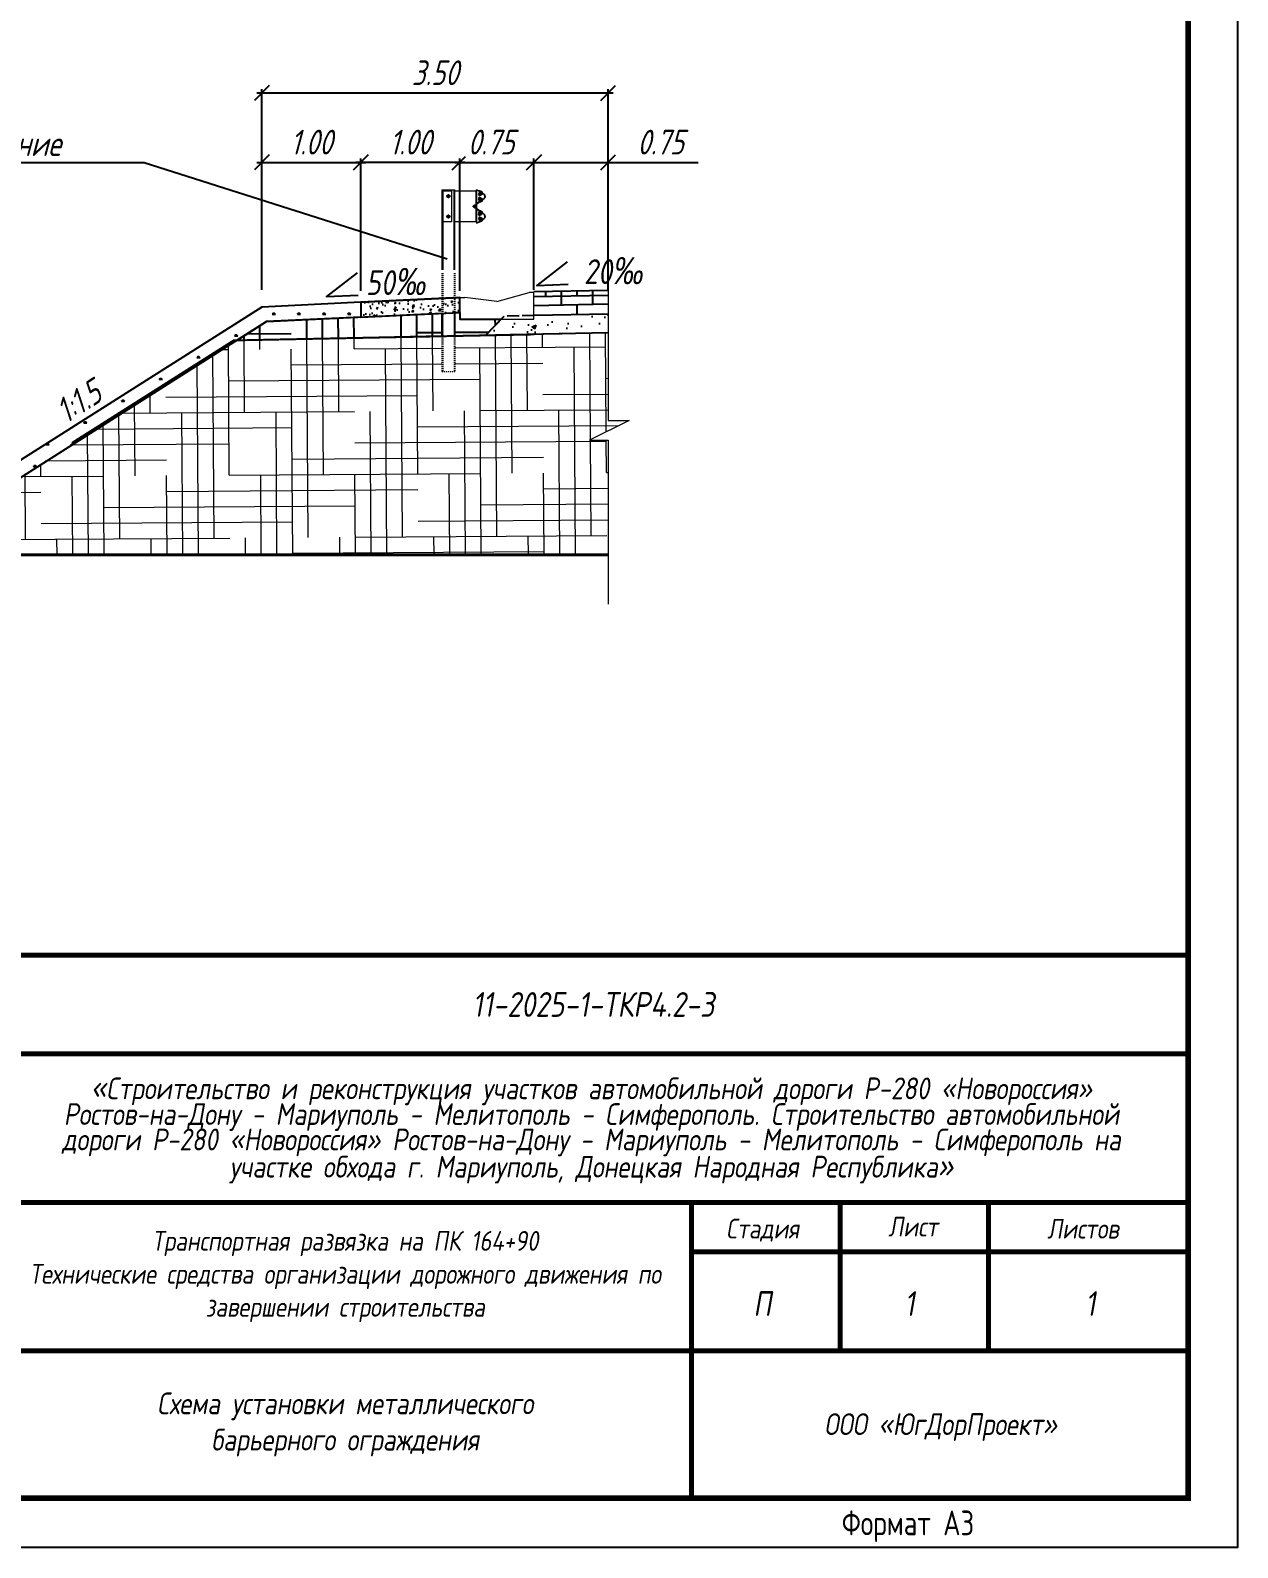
# Model space of a CAD drawing. Header units: millimetres. Extents: x 4241 to 6572, y 870 to 1291.
# Drawn here: x 6450.3 to 6572.3, y 869.8 to 1023.2 of the extents above; entities that cross this region are included whole.
import ezdxf
from ezdxf.enums import TextEntityAlignment as Align

# ---------------------------------------------------------------- set-up
doc = ezdxf.new("R2010")
doc.units = ezdxf.units.MM
doc.linetypes.add('ACAD_ISO02W100', pattern=[15, 12, -3])
doc.linetypes.add('DASHEDX2', pattern=[38.1, 25.4, -12.7])
doc.layers.get('DEFPOINTS').update_dxf_attribs({"color": 2})
for name, color, linetype, lineweight in [('1-БО', 5, 'Continuous', 18), ('Блоки', 150, 'Continuous', 30), ('ДО_проект', 7, 'Continuous', 13)]:
    doc.layers.add(name, color=color, linetype=linetype, lineweight=lineweight)
for name, color, linetype in [('_Штамп_рамка', 7, 'Continuous'), ('все', 7, 'Continuous'), ('ПРОЕКТ', 7, 'Continuous')]:
    doc.layers.add(name, color=color, linetype=linetype)
doc.styles.add('M', font='romand.shx', dxfattribs={"width": 0.8, "oblique": 10})
doc.styles.add('ROMANS', font='romans.shx', dxfattribs={"width": 0.75, "oblique": 15})
doc.styles.add('Romans_2.5', font='romans.shx', dxfattribs={"width": 0.75, "height": 2.5})
doc.styles.add('М', font='romand.shx', dxfattribs={"width": 0.8, "oblique": 10, "height": 2})
doc.linetypes.add('zem', pattern='A,1.9,[130,ltypeshp.shx,S=2.4,R=135,X=0.5,Y=-1.8],2,[130,ltypeshp.shx,S=2.4,R=135,X=0.5,Y=-1.8],2,[130,ltypeshp.shx,S=2.4,R=135,X=0.5,Y=-1.8],3.8', length=9.7)
doc.dimstyles.new('Размер1-200', dxfattribs={"dimtxt": 2.5, "dimasz": 1.5, "dimexe": 0.4, "dimexo": 0.0625, "dimgap": 0.5, "dimtad": 1, "dimlfac": 0.2, "dimzin": 0, "dimdsep": 46, "dimtxsty": 'ROMANS', "dimblk": 'OBLIQUE', "dimcen": 0, "dimdle": 0.5, "dimadec": 0, "dimazin": 0, "dimtfac": 1, "dimtmove": 0, "dimatfit": 3, "dimfxl": 1, "dimtolj": 1, "dimtzin": 0, "dimarcsym": 0})
pattern_1 = [(0.4, (4105.7569, -498.8574), (6.3387625, 1.6317923), [25.4, -12.7]), (90.4, (4105.7569, -498.8574), (-1.5431303, -6.360928), [25.4, -12.7])]

# ---------------------------------------------------------------- blocks, each defined once
blk = doc.blocks.new('*U758')
blk.add_lwpolyline([(0, 0), (0, 297), (420, 297), (420, 0), (0, 0)])
at = {"const_width": 0.6}
blk.add_lwpolyline([(20, 5), (20, 292), (415, 292), (415, 5), (20, 5)], dxfattribs=at)
at = {"style": 'Romans_2.5', "width": 0.75}
blk.add_attdef('ФОРМАТ', text='', height=2.5, dxfattribs=at).set_placement((380, 2.5), align=Align.MIDDLE_LEFT)
blk = doc.blocks.new('_OBLIQUE')
at = {"color": 0, "linetype": 'ByBlock'}
blk.add_line((-0.5, -0.5), (0.5, 0.5), dxfattribs=at)
blk = doc.blocks.new('*D819')
at = {"color": 0, "lineweight": -2, "transparency": 16777216}
for p, q in [((6501.19, 996.93), (6501.19, 1010.21)), ((6501.19, 1009.81), (6509.19, 1009.81)), ((6508.69, 996.93), (6508.69, 1010.21)), ((6508.69, 1009.81), (6517.78, 1009.81))]:
    blk.add_line(p, q, dxfattribs=at)
at = {"layer": 'DEFPOINTS', "color": 0, "linetype": 'Continuous', "transparency": 16777216}
for p in [(6501.19, 1009.81), (6501.19, 996.87), (6508.69, 996.87)]:
    blk.add_point(p, dxfattribs=at)
at = {"color": 0, "linetype": 'Continuous', "lineweight": -2, "transparency": 16777216, "xscale": 1.5, "yscale": 1.5, "zscale": 1.5, "rotation": 180}
blk.add_blockref('_OBLIQUE', (6501.19, 1009.81), dxfattribs=at)
at = {"color": 0, "linetype": 'Continuous', "lineweight": -2, "transparency": 16777216, "xscale": 1.5, "yscale": 1.5, "zscale": 1.5}
blk.add_blockref('_OBLIQUE', (6508.69, 1009.81), dxfattribs=at)
at = {"color": 0, "linetype": 'Continuous', "transparency": 16777216, "insert": (6513.98, 1011.86), "char_height": 2.5, "attachment_point": 5, "style": 'ROMANS', "bg_fill": 3, "box_fill_scale": 1.1, "bg_fill_color": 256, "bg_fill_true_color": 13158600, "bg_fill_transparency": 0}
blk.add_mtext('\\A1;0.75', dxfattribs=at)
blk = doc.blocks.new('*D822')
at = {"color": 0, "lineweight": -2, "transparency": 16777216}
for p, q in [((6494.19, 1009.81), (6483.19, 1009.81)), ((6483.69, 996.83), (6483.69, 1010.21)), ((6493.69, 996.83), (6493.69, 1010.21))]:
    blk.add_line(p, q, dxfattribs=at)
at = {"layer": 'DEFPOINTS', "color": 0, "linetype": 'Continuous', "transparency": 16777216}
for p in [(6483.69, 1009.81), (6483.69, 996.77), (6493.69, 996.77)]:
    blk.add_point(p, dxfattribs=at)
at = {"color": 0, "linetype": 'Continuous', "lineweight": -2, "transparency": 16777216, "xscale": 1.5, "yscale": 1.5, "zscale": 1.5, "rotation": 180}
blk.add_blockref('_OBLIQUE', (6483.69, 1009.81), dxfattribs=at)
at = {"color": 0, "linetype": 'Continuous', "lineweight": -2, "transparency": 16777216, "xscale": 1.5, "yscale": 1.5, "zscale": 1.5}
blk.add_blockref('_OBLIQUE', (6493.69, 1009.81), dxfattribs=at)
at = {"color": 0, "linetype": 'Continuous', "transparency": 16777216, "insert": (6488.69, 1011.86), "char_height": 2.5, "attachment_point": 5, "style": 'ROMANS', "bg_fill": 3, "box_fill_scale": 1.1, "bg_fill_color": 256, "bg_fill_true_color": 13158600, "bg_fill_transparency": 0}
blk.add_mtext('\\A1;1.00', dxfattribs=at)
blk = doc.blocks.new('Б-1-22-75-2')
at = {"layer": 'Блоки', "color": 0, "lineweight": 20}
for p, q in [((0, 0), (1, 0)), ((0, -4.4), (0, 0)), ((7.5, -0.8), (1, 0)), ((7.5, -0.8), (14, 1)), ((15, 1), (14, 1)), ((15, -4.4), (15, 1)), ((0, -4.4), (15, -4.4))]:
    blk.add_line(p, q, dxfattribs=at)
blk = doc.blocks.new('*D823')
at = {"color": 0, "lineweight": -2, "transparency": 16777216}
for p, q in [((6493.19, 1009.81), (6501.69, 1009.81)), ((6493.69, 996.93), (6493.69, 1010.21)), ((6501.19, 996.93), (6501.19, 1010.21))]:
    blk.add_line(p, q, dxfattribs=at)
at = {"layer": 'DEFPOINTS', "color": 0, "linetype": 'Continuous', "transparency": 16777216}
for p in [(6501.19, 1009.81), (6493.69, 996.87), (6501.19, 996.87)]:
    blk.add_point(p, dxfattribs=at)
at = {"color": 0, "linetype": 'Continuous', "lineweight": -2, "transparency": 16777216, "xscale": 1.5, "yscale": 1.5, "zscale": 1.5, "rotation": 180}
blk.add_blockref('_OBLIQUE', (6493.69, 1009.81), dxfattribs=at)
at = {"color": 0, "linetype": 'Continuous', "lineweight": -2, "transparency": 16777216, "xscale": 1.5, "yscale": 1.5, "zscale": 1.5}
blk.add_blockref('_OBLIQUE', (6501.19, 1009.81), dxfattribs=at)
at = {"color": 0, "linetype": 'Continuous', "transparency": 16777216, "insert": (6496.85, 1011.86), "char_height": 2.5, "attachment_point": 5, "style": 'ROMANS', "bg_fill": 3, "box_fill_scale": 1.1, "bg_fill_color": 256, "bg_fill_true_color": 13158600, "bg_fill_transparency": 0}
blk.add_mtext('\\A1;0.75', dxfattribs=at)
blk = doc.blocks.new('A$C65BF034A')
at = {"layer": '1-БО', "color": 7}
for p, q in [((0, 1700), (0, 950)), ((7, 1700), (7, 950)), ((48, 1634), (48, 1646)), ((72, 1646), (72, 1634)), ((113, 950), (113, 1700)), ((120, 950), (120, 1700)), ((323, 1696), (324, 1700)), ((346, 1687), (323, 1696)), ((333, 1577), (394, 1621)), ((342, 1623), (342, 1620)), ((342, 1620), (346, 1614)), ((343, 1612), (342, 1611)), ((342, 1611), (348, 1602)), ((348, 1602), (342, 1611)), ((350, 1672), (343, 1663)), ((343, 1663), (350, 1672)), ((343, 1663), (344, 1661)), ((347, 1659), (343, 1654)), ((343, 1654), (344, 1651)), ((345, 1595), (347, 1593)), ((348, 1681), (347, 1678)), ((347, 1614), (353, 1605)), ((394, 1654), (348, 1686)), ((354, 1669), (348, 1660)), ((355, 1606), (348, 1615)), ((348, 1602), (350, 1602)), ((348, 1600), (349, 1598)), ((350, 1676), (349, 1674)), ((352, 1672), (350, 1672)), ((350, 1658), (356, 1667)), ((355, 1629), (352, 1630)), ((353, 1587), (354, 1586)), ((354, 1644), (356, 1645)), ((355, 1687), (355, 1686)), ((359, 1624), (355, 1629)), ((356, 1645), (360, 1650)), ((359, 1596), (356, 1599)), ((357, 1622), (364, 1613)), ((360, 1677), (358, 1674)), ((365, 1661), (359, 1652)), ((365, 1614), (359, 1623)), ((360, 1651), (367, 1660)), ((363, 1626), (361, 1626)), ((363, 1648), (365, 1648)), ((370, 1617), (363, 1626)), ((363, 1626), (370, 1617)), ((365, 1648), (371, 1657)), ((371, 1657), (365, 1648)), ((369, 1615), (370, 1617)), ((372, 1606), (369, 1609)), ((371, 1657), (370, 1658)), ((373, 1668), (371, 1665)), ((373, 1615), (372, 1617)), ((373, 1656), (375, 1658)), ((379, 1615), (377, 1618)), ((378, 1656), (380, 1658)), ((383, 1607), (382, 1608)), ((383, 1666), (384, 1667)), ((48, 1444), (48, 1456)), ((72, 1456), (72, 1444)), ((298, 1552), (296, 1550)), ((296, 1550), (296, 1538)), ((296, 1538), (298, 1536)), ((302, 1552), (298, 1552)), ((298, 1552), (298, 1536)), ((298, 1536), (302, 1536)), ((303, 1557), (302, 1556)), ((302, 1556), (302, 1533)), ((302, 1533), (303, 1531)), ((314, 1557), (303, 1557)), ((303, 1557), (303, 1557)), ((303, 1557), (314, 1557)), ((303, 1552), (303, 1550)), ((314, 1552), (303, 1552)), ((303, 1550), (314, 1550)), ((303, 1538), (303, 1536)), ((314, 1538), (303, 1538)), ((303, 1536), (314, 1536)), ((303, 1531), (314, 1531)), ((303, 1531), (303, 1531)), ((314, 1531), (303, 1531)), ((315, 1556), (314, 1557)), ((314, 1557), (314, 1557)), ((314, 1552), (314, 1550)), ((314, 1538), (314, 1536)), ((314, 1531), (315, 1533)), ((314, 1531), (314, 1531)), ((318, 1559), (315, 1559)), ((315, 1559), (315, 1529)), ((315, 1529), (318, 1529)), ((318, 1559), (318, 1529)), ((323, 1530), (323, 1558)), ((394, 1467), (333, 1511)), ((344, 1475), (340, 1469)), ((340, 1469), (341, 1466)), ((347, 1487), (341, 1478)), ((341, 1478), (347, 1487)), ((341, 1478), (341, 1477)), ((344, 1437), (343, 1434)), ((343, 1434), (347, 1429)), ((344, 1427), (343, 1425)), ((343, 1425), (350, 1416)), ((350, 1416), (343, 1425)), ((346, 1496), (344, 1494)), ((352, 1484), (345, 1475)), ((348, 1491), (346, 1489)), ((349, 1487), (347, 1487)), ((347, 1474), (353, 1483)), ((348, 1402), (394, 1434)), ((348, 1428), (354, 1419)), ((356, 1421), (350, 1430)), ((351, 1459), (353, 1460)), ((353, 1503), (352, 1502)), ((353, 1460), (357, 1465)), ((356, 1443), (354, 1444)), ((357, 1493), (355, 1490)), ((362, 1476), (356, 1467)), ((360, 1438), (356, 1443)), ((358, 1466), (364, 1475)), ((359, 1436), (365, 1427)), ((360, 1463), (362, 1463)), ((367, 1428), (360, 1437)), ((362, 1463), (369, 1472)), ((368, 1472), (362, 1463)), ((365, 1440), (363, 1440)), ((371, 1431), (365, 1440)), ((365, 1440), (371, 1431)), ((370, 1483), (368, 1480)), ((369, 1472), (368, 1474)), ((370, 1430), (371, 1431)), ((371, 1472), (372, 1474)), ((373, 1420), (371, 1423)), ((375, 1430), (373, 1432)), ((376, 1471), (377, 1474)), ((380, 1430), (378, 1432)), ((380, 1481), (381, 1482)), ((384, 1421), (383, 1422)), ((323, 1392), (346, 1401)), ((323, 1392), (324, 1388)), ((347, 1410), (348, 1407)), ((349, 1414), (350, 1412)), ((350, 1416), (352, 1416)), ((355, 1402), (355, 1401)), ((360, 1411), (358, 1414))]:
    blk.add_line(p, q, dxfattribs=at)
for points in [[(0, 1700), (120, 1700)], [(0, 1690), (90, 1690), (90, 1400), (0, 1400)], [(49, 1648), (52, 1649), (55, 1651), (59, 1653)], [(59, 1627), (56, 1629), (53, 1630), (49, 1632)], [(61, 1653), (64, 1651), (67, 1650), (71, 1648)], [(71, 1632), (68, 1631), (65, 1629), (61, 1627)], [(120, 1690), (323, 1690), (323, 1400), (120, 1400)], [(324, 1700), (324, 1700)], [(324, 1700), (324, 1700)], [(353, 1628), (352, 1627), (351, 1626), (349, 1625), (348, 1624), (346, 1623), (345, 1622), (344, 1621), (343, 1621), (342, 1620), (342, 1620), (342, 1620)], [(351, 1628), (350, 1628), (349, 1627), (347, 1626), (346, 1625), (345, 1624), (344, 1624), (343, 1623), (343, 1623), (342, 1623), (342, 1623)], [(343, 1654), (343, 1654), (344, 1653), (344, 1653), (345, 1652)], [(343, 1612), (343, 1612), (343, 1613), (344, 1613), (344, 1614), (345, 1614), (347, 1615), (348, 1616), (350, 1617), (351, 1619), (353, 1620), (355, 1621), (356, 1622), (358, 1623), (359, 1624), (360, 1625), (361, 1625), (361, 1626), (361, 1626), (361, 1626)], [(363, 1648), (363, 1648), (363, 1648), (362, 1648), (361, 1649), (360, 1650), (359, 1651), (358, 1652), (356, 1653), (354, 1654), (353, 1655), (351, 1656), (349, 1657), (348, 1658), (347, 1659), (346, 1660), (345, 1661), (344, 1661), (344, 1661), (344, 1661)], [(344, 1651), (344, 1651), (344, 1651), (344, 1650), (345, 1650)], [(345, 1652), (346, 1652), (348, 1651), (349, 1650), (350, 1649), (352, 1648), (353, 1647), (354, 1646), (355, 1645), (356, 1645), (356, 1645), (356, 1645)], [(345, 1650), (346, 1649), (347, 1648), (349, 1648), (350, 1647), (351, 1646), (352, 1645), (353, 1645), (353, 1644), (354, 1644), (354, 1644)], [(368, 1611), (366, 1610), (363, 1608), (361, 1607), (359, 1605), (357, 1604), (355, 1602), (353, 1601), (351, 1599), (350, 1598), (348, 1597), (347, 1596), (346, 1596), (346, 1595), (345, 1595), (345, 1595)], [(351, 1675), (350, 1676), (348, 1677), (348, 1678), (347, 1678), (347, 1678), (347, 1678)], [(347, 1614), (347, 1614), (347, 1614), (347, 1614), (347, 1614), (348, 1615), (348, 1615), (348, 1615), (348, 1615)], [(369, 1609), (367, 1607), (365, 1606), (363, 1604), (361, 1603), (359, 1601), (357, 1600), (355, 1598), (353, 1597), (351, 1596), (350, 1595), (349, 1594), (348, 1593), (347, 1593), (347, 1593), (347, 1593)], [(353, 1678), (351, 1679), (350, 1679), (349, 1680), (349, 1681), (348, 1681), (348, 1681)], [(350, 1658), (349, 1659), (349, 1659), (349, 1659), (349, 1659), (349, 1659), (348, 1659), (348, 1659), (348, 1660)], [(370, 1616), (369, 1615), (368, 1615), (367, 1614), (365, 1612), (363, 1611), (361, 1610), (360, 1608), (358, 1607), (356, 1606), (354, 1605), (353, 1603), (351, 1602), (350, 1602), (349, 1601), (348, 1600), (348, 1600), (348, 1600), (348, 1600)], [(349, 1674), (349, 1674), (349, 1674), (350, 1673)], [(350, 1673), (350, 1673), (351, 1672), (353, 1671), (354, 1670), (356, 1669), (357, 1668), (359, 1666), (361, 1665), (363, 1664), (365, 1662), (367, 1661), (368, 1660), (370, 1659), (371, 1658), (372, 1657), (373, 1657), (373, 1657), (373, 1656), (373, 1656)], [(378, 1656), (378, 1656), (378, 1656), (378, 1657), (377, 1657), (376, 1658), (374, 1659), (373, 1660), (371, 1661), (369, 1663), (367, 1664), (365, 1666), (363, 1667), (360, 1669), (358, 1670), (356, 1672), (354, 1673), (353, 1674), (351, 1675)], [(352, 1630), (352, 1630), (352, 1629), (351, 1629), (351, 1628)], [(380, 1658), (380, 1658), (380, 1659), (379, 1659), (378, 1660), (377, 1660), (376, 1661), (374, 1662), (373, 1664), (371, 1665), (369, 1666), (366, 1668), (364, 1669), (362, 1671), (360, 1673), (358, 1674), (356, 1675), (354, 1677), (353, 1678)], [(355, 1629), (355, 1629), (354, 1629), (354, 1628), (353, 1628)], [(353, 1605), (353, 1605), (353, 1605), (354, 1605), (354, 1606), (354, 1606), (354, 1606), (354, 1606), (355, 1606)], [(356, 1667), (356, 1668), (355, 1668), (355, 1668), (355, 1668), (355, 1668), (355, 1668), (354, 1668), (354, 1669)], [(378, 1604), (377, 1603), (375, 1601), (373, 1600), (371, 1599), (369, 1597), (367, 1596), (365, 1594), (363, 1593), (361, 1592), (360, 1590), (358, 1589), (357, 1588), (356, 1588), (355, 1587), (354, 1587), (354, 1586), (354, 1586)], [(355, 1687), (355, 1687), (356, 1687), (356, 1687), (357, 1686), (358, 1685), (359, 1684)], [(357, 1622), (357, 1622), (358, 1622), (358, 1622), (358, 1622), (358, 1622), (358, 1622), (359, 1623), (359, 1623)], [(359, 1684), (361, 1683), (363, 1682), (365, 1681), (366, 1679), (369, 1678), (371, 1676), (373, 1675), (375, 1674), (376, 1672), (378, 1671), (380, 1670), (381, 1669), (382, 1668), (383, 1668), (384, 1667), (384, 1667), (384, 1667)], [(360, 1651), (360, 1651), (360, 1651), (360, 1651), (360, 1651), (359, 1652), (359, 1652), (359, 1652), (359, 1652)], [(364, 1613), (364, 1613), (364, 1613), (364, 1613), (364, 1613), (365, 1613), (365, 1614), (365, 1614), (365, 1614)], [(367, 1660), (366, 1660), (366, 1660), (366, 1660), (366, 1660), (366, 1661), (365, 1661), (365, 1661), (365, 1661)], [(377, 1618), (377, 1618), (377, 1618), (376, 1617), (375, 1617), (374, 1616), (373, 1615), (371, 1614), (370, 1613), (368, 1611)], [(379, 1615), (379, 1615), (378, 1615), (378, 1615), (377, 1614), (376, 1613), (375, 1612), (373, 1611), (371, 1610), (369, 1609)], [(372, 1617), (372, 1617), (372, 1617), (371, 1617), (370, 1616)], [(370, 1617), (370, 1617), (370, 1617), (370, 1617), (370, 1617)], [(383, 1607), (382, 1607), (382, 1607), (382, 1606), (381, 1606), (380, 1605), (378, 1604)], [(49, 1458), (52, 1459), (55, 1461), (59, 1463)], [(59, 1437), (56, 1439), (53, 1440), (49, 1442)], [(61, 1463), (64, 1461), (67, 1460), (71, 1458)], [(71, 1442), (68, 1441), (65, 1439), (61, 1437)], [(327, 1544), (287, 1544)], [(340, 1469), (341, 1469), (341, 1469), (341, 1469), (342, 1468), (343, 1467), (344, 1466), (346, 1465), (347, 1464), (349, 1463), (350, 1463), (351, 1462), (352, 1461), (353, 1460), (353, 1460), (353, 1460), (353, 1460)], [(341, 1477), (342, 1477), (342, 1476), (343, 1476), (343, 1475), (345, 1474), (346, 1473), (347, 1472), (349, 1471), (351, 1470)], [(341, 1466), (341, 1466), (341, 1466), (342, 1466), (343, 1465), (344, 1464), (345, 1463), (347, 1462), (348, 1462), (349, 1461), (350, 1460), (350, 1460), (351, 1460), (351, 1459)], [(354, 1442), (353, 1441), (352, 1440), (351, 1439), (349, 1439), (348, 1438), (347, 1437), (345, 1436), (345, 1435), (344, 1435), (343, 1434), (343, 1434)], [(345, 1493), (345, 1493), (344, 1494), (344, 1494), (344, 1494)], [(352, 1443), (351, 1442), (350, 1441), (349, 1441), (348, 1440), (346, 1439), (345, 1438), (345, 1438), (344, 1437), (344, 1437), (344, 1437)], [(344, 1427), (344, 1427), (344, 1427), (345, 1427), (346, 1428), (347, 1429), (348, 1430), (349, 1431), (351, 1432), (353, 1433), (354, 1434), (356, 1435), (358, 1436), (359, 1437), (360, 1438), (361, 1439), (362, 1440), (363, 1440), (363, 1440), (363, 1440)], [(376, 1471), (376, 1471), (375, 1471), (374, 1472), (373, 1473), (372, 1474), (371, 1475), (369, 1476), (367, 1477), (365, 1479), (363, 1480), (361, 1482), (359, 1483), (357, 1485), (355, 1486), (353, 1488), (351, 1489), (349, 1490), (348, 1491), (346, 1492), (345, 1493)], [(345, 1475), (345, 1475), (346, 1475), (346, 1475), (346, 1475), (346, 1474), (346, 1474), (347, 1474), (347, 1474)], [(347, 1495), (346, 1496), (346, 1496), (346, 1496), (346, 1496)], [(369, 1473), (368, 1473), (367, 1474), (365, 1475), (364, 1477), (362, 1478), (360, 1479), (358, 1480), (357, 1482), (355, 1483), (353, 1484), (351, 1485), (350, 1486), (349, 1487), (348, 1488), (347, 1489), (346, 1489), (346, 1489), (346, 1489)], [(377, 1474), (377, 1474), (377, 1474), (376, 1474), (375, 1475), (374, 1476), (372, 1477), (371, 1478), (369, 1480), (367, 1481), (365, 1483), (363, 1484), (361, 1486), (358, 1487), (356, 1489), (354, 1490), (353, 1491), (351, 1493), (349, 1494), (348, 1495), (347, 1495)], [(369, 1426), (367, 1424), (365, 1423), (363, 1421), (361, 1420), (358, 1418), (356, 1417), (354, 1415), (353, 1414), (351, 1413), (350, 1412), (348, 1411), (348, 1410), (347, 1410), (347, 1410), (347, 1410)], [(348, 1428), (348, 1429), (348, 1429), (349, 1429), (349, 1429), (349, 1429), (349, 1429), (349, 1429), (350, 1430)], [(371, 1423), (369, 1422), (367, 1420), (364, 1419), (362, 1417), (360, 1416), (358, 1414), (356, 1413), (354, 1412), (353, 1410), (351, 1409), (350, 1409), (349, 1408), (349, 1407), (348, 1407), (348, 1407)], [(372, 1431), (371, 1430), (370, 1429), (368, 1428), (367, 1427), (365, 1426), (363, 1424), (361, 1423), (359, 1422), (358, 1420), (356, 1419), (354, 1418), (353, 1417), (351, 1416), (350, 1415), (350, 1415), (349, 1414), (349, 1414), (349, 1414)], [(351, 1470), (352, 1469), (354, 1468), (356, 1466), (357, 1465), (358, 1465), (359, 1464), (360, 1463), (360, 1463), (360, 1463)], [(352, 1484), (352, 1484), (352, 1484), (352, 1484), (352, 1483), (353, 1483), (353, 1483), (353, 1483), (353, 1483)], [(354, 1444), (354, 1444), (353, 1444), (353, 1443), (352, 1443)], [(353, 1503), (353, 1503), (353, 1502), (354, 1502), (354, 1501), (356, 1501), (357, 1500), (358, 1499), (360, 1497), (362, 1496), (364, 1495), (366, 1493), (368, 1492), (370, 1490), (372, 1489), (374, 1487), (375, 1486), (377, 1485), (378, 1484), (379, 1483), (380, 1483), (381, 1482), (381, 1482), (381, 1482)], [(356, 1443), (356, 1443), (356, 1443), (355, 1443), (354, 1442)], [(354, 1419), (354, 1420), (355, 1420), (355, 1420), (355, 1420), (355, 1420), (355, 1420), (356, 1420), (356, 1421)], [(356, 1467), (356, 1467), (356, 1467), (357, 1467), (357, 1467), (357, 1467), (357, 1467), (357, 1466), (358, 1466)], [(359, 1436), (359, 1436), (359, 1436), (359, 1436), (360, 1437), (360, 1437), (360, 1437), (360, 1437), (360, 1437)], [(362, 1476), (363, 1476), (363, 1476), (363, 1476), (363, 1476), (363, 1476), (364, 1475), (364, 1475), (364, 1475)], [(365, 1440), (365, 1440), (365, 1440), (365, 1440), (365, 1440)], [(365, 1427), (365, 1427), (365, 1427), (366, 1427), (366, 1428), (366, 1428), (366, 1428), (366, 1428), (367, 1428)], [(371, 1472), (371, 1472), (370, 1472), (370, 1472), (369, 1473)], [(378, 1432), (378, 1432), (378, 1432), (378, 1432), (377, 1431), (376, 1430), (374, 1429), (373, 1428), (371, 1427), (369, 1426)], [(371, 1431), (371, 1431), (371, 1431), (371, 1431), (371, 1431)], [(380, 1430), (380, 1430), (380, 1429), (379, 1429), (379, 1428), (377, 1428), (376, 1427), (374, 1426), (373, 1424), (371, 1423)], [(373, 1432), (373, 1432), (373, 1431), (373, 1431), (372, 1431)], [(384, 1421), (384, 1421), (384, 1421), (383, 1420), (382, 1420), (381, 1419), (380, 1418)], [(380, 1418), (378, 1417), (376, 1416), (375, 1414), (373, 1413), (371, 1412), (369, 1410), (366, 1409), (365, 1407), (363, 1406), (361, 1405), (359, 1404), (358, 1403), (357, 1402), (356, 1401), (356, 1401), (355, 1401), (355, 1401)]]:
    blk.add_lwpolyline(points, dxfattribs=at)
blk.add_lwpolyline([(319, 1690), (323, 1690), (323, 1400), (319, 1400)], close=True, dxfattribs=at)
blk.add_lwpolyline([(324, 1388), (347, 1397, 0.05791), (350, 1399), (396, 1431, 0.51597), (396, 1470), (335, 1514, -0.241443), (327, 1530), (327, 1558, -0.241443), (335, 1574), (396, 1618, 0.51597), (396, 1657), (350, 1689, 0.05791), (347, 1691), (324, 1700)], format="xyb", dxfattribs=at)
at = {"layer": '1-БО', "color": 7, "linetype": 'DASHEDX2', "ltscale": 0.1}
for points in [[(0, 920), (0, 0)], [(7, 920), (7, 0)], [(113, 920), (113, 0)], [(120, 920), (120, 0)], [(0, 0), (120, 0)]]:
    blk.add_lwpolyline(points, dxfattribs=at)
at = {"layer": '1-БО', "color": 7}
for centre, radius in [((60, 1640), 15), ((60, 1640), 11.5), ((60, 1640), 8), ((60, 1640), 6.5), ((60, 1450), 15), ((60, 1450), 11.5), ((60, 1450), 8), ((60, 1450), 6.5)]:
    blk.add_circle(centre, radius, dxfattribs=at)
for centre, radius, start, end in [((60, 1640), 13.3, 145.0876, 154.9124), ((60, 1640), 13.2, 205.0876, 214.9124), ((60, 1640), 13.3, 85.0876, 94.9124), ((60, 1640), 13.3, 265.0876, 274.9124), ((60, 1640), 13.3, 25.0876, 34.9124), ((60, 1640), 13.3, 325.0876, 334.9124), ((347, 1558), 24, 125.7044, 180), ((347, 1608), 5.89, 97.2207, 154.1887), ((353, 1595), 19.1, 125.6035, 125.7493), ((338, 1655), 9.73, 54.7066, 54.9931), ((349, 1665), 5.89, 206.3918, 263.3566), ((342, 1678), 10, 54.874, 68.1311), ((366, 1600), 22.7, 111.3846, 140.0246), ((348, 1608), 5.89, 277.2201, 334.1879), ((345, 1606), 5.82, 305.4936, 305.9732), ((349, 1666), 5.89, 26.3905, 83.3569), ((354, 1678), 7.6, 234.6666, 235.0332), ((367, 1673), 22.7, 220.554, 249.1942), ((357, 1612), 26, 263.3995, 348.0094), ((358, 1661), 26, 12.569, 97.1789), ((346, 1627), 22.7, 291.3861, 320.0231), ((348, 1646), 22.7, 40.5565, 69.1912), ((364, 1620), 5.89, 97.2217, 154.1873), ((366, 1654), 5.89, 206.389, 263.359), ((361, 1629), 3.59, 305.2884, 306.0644), ((369, 1654), 7.52, 234.6845, 235.0556), ((365, 1620), 5.89, 277.2204, 334.1889), ((366, 1654), 5.89, 26.3894, 83.359), ((371, 1656), 0.49, 52.0251, 57.715), ((382, 1638), 20, 305.7044, 54.874), ((60, 1450), 13.3, 145.0876, 154.9124), ((60, 1450), 13.2, 205.0876, 214.9124), ((60, 1450), 13.3, 85.0876, 94.9124), ((60, 1450), 13.3, 265.0876, 274.9124), ((60, 1450), 13.3, 25.0876, 34.9124), ((60, 1450), 13.3, 325.0876, 334.9124), ((309, 1554), 6.02, 152.1954, 207.8046), ((325, 1544), 22.4, 165.4651, 194.5349), ((308, 1534), 5.89, 151.5162, 208.4838), ((309, 1554), 6.02, 332.1843, 27.8157), ((293, 1544), 22.4, 345.4651, 14.5349), ((309, 1534), 5.89, 331.5162, 28.4838), ((347, 1530), 24, 180, 234.2956), ((351, 1492), 17.2, 234.2426, 234.4046), ((346, 1481), 5.89, 205.8121, 262.7785), ((349, 1423), 5.89, 96.6425, 153.6096), ((356, 1408), 21.2, 125.0558, 125.187), ((346, 1481), 5.89, 25.8125, 82.7785), ((349, 1490), 3.59, 233.9356, 234.7116), ((364, 1489), 22.7, 219.9741, 248.6172), ((367, 1415), 22.7, 110.8054, 139.4467), ((356, 1477), 26, 11.9906, 96.6005), ((345, 1462), 22.7, 39.978, 68.6128), ((358, 1427), 26, 262.8211, 347.431), ((348, 1442), 22.7, 290.8069, 319.4451), ((363, 1469), 5.89, 205.8107, 262.7803), ((366, 1434), 5.89, 96.6418, 153.6106), ((365, 1468), 5.82, 234.0268, 234.5064), ((363, 1469), 5.89, 25.8113, 82.7803), ((366, 1434), 5.89, 276.6416, 333.61), ((372, 1476), 5.51, 234.0336, 234.5405), ((382, 1451), 20, 305.126, 54.2956), ((342, 1410), 10, 291.8689, 305.126), ((349, 1422), 5.89, 276.6421, 333.6095), ((352, 1413), 3.79, 124.7821, 125.5182)]:
    blk.add_arc(centre, radius, start, end, dxfattribs=at)
blk = doc.blocks.new('*D824')
at = {"color": 0, "lineweight": -2, "transparency": 16777216}
for p, q in [((6473.19, 1009.81), (6484.19, 1009.81)), ((6473.69, 996.94), (6473.69, 1010.21)), ((6483.69, 996.94), (6483.69, 1010.21))]:
    blk.add_line(p, q, dxfattribs=at)
at = {"layer": 'DEFPOINTS', "color": 0, "linetype": 'Continuous', "transparency": 16777216}
for p in [(6483.69, 1009.81), (6473.69, 996.87), (6483.69, 996.87)]:
    blk.add_point(p, dxfattribs=at)
at = {"color": 0, "linetype": 'Continuous', "lineweight": -2, "transparency": 16777216, "xscale": 1.5, "yscale": 1.5, "zscale": 1.5, "rotation": 180}
blk.add_blockref('_OBLIQUE', (6473.69, 1009.81), dxfattribs=at)
at = {"color": 0, "linetype": 'Continuous', "lineweight": -2, "transparency": 16777216, "xscale": 1.5, "yscale": 1.5, "zscale": 1.5}
blk.add_blockref('_OBLIQUE', (6483.69, 1009.81), dxfattribs=at)
at = {"color": 0, "linetype": 'Continuous', "transparency": 16777216, "insert": (6478.69, 1011.86), "char_height": 2.5, "attachment_point": 5, "style": 'ROMANS', "bg_fill": 3, "box_fill_scale": 1.1, "bg_fill_color": 256, "bg_fill_true_color": 13158600, "bg_fill_transparency": 0}
blk.add_mtext('\\A1;1.00', dxfattribs=at)
blk = doc.blocks.new('*D825')
at = {"color": 0, "lineweight": -2, "transparency": 16777216}
for p, q in [((6473.69, 996.93), (6473.69, 1017.22)), ((6508.69, 996.93), (6508.69, 1017.22)), ((6509.19, 1016.82), (6473.19, 1016.82))]:
    blk.add_line(p, q, dxfattribs=at)
at = {"layer": 'DEFPOINTS', "color": 0, "linetype": 'Continuous', "transparency": 16777216}
for p in [(6473.69, 1016.82), (6473.69, 996.87), (6508.69, 996.87)]:
    blk.add_point(p, dxfattribs=at)
at = {"color": 0, "linetype": 'Continuous', "lineweight": -2, "transparency": 16777216, "xscale": 1.5, "yscale": 1.5, "zscale": 1.5, "rotation": 180}
blk.add_blockref('_OBLIQUE', (6473.69, 1016.82), dxfattribs=at)
at = {"color": 0, "linetype": 'Continuous', "lineweight": -2, "transparency": 16777216, "xscale": 1.5, "yscale": 1.5, "zscale": 1.5}
blk.add_blockref('_OBLIQUE', (6508.69, 1016.82), dxfattribs=at)
at = {"color": 0, "linetype": 'Continuous', "transparency": 16777216, "insert": (6491.19, 1018.87), "char_height": 2.5, "attachment_point": 5, "style": 'ROMANS', "bg_fill": 3, "box_fill_scale": 1.1, "bg_fill_color": 256, "bg_fill_true_color": 13158600, "bg_fill_transparency": 0}
blk.add_mtext('\\A1;3.50', dxfattribs=at)

msp = doc.modelspace()

# ---------------------------------------------------------------- hatches: boundary and pattern name
h = msp.add_hatch()
h.set_pattern_fill('AR-CONC', color=256, scale=0.25)
h.set_pattern_definition([(50, (5668.0205, 1925.0001), (1.7931505, -0.1568803), [0.1875, -2.0625]), (355, (5668.0205, 1925.0001), (-0.3468783, 1.8804803), [0.15, -1.65]), (100.45144, (5668.17, 1924.987), (1.446272, 1.7236), [0.1593505, -1.7528553]), (46.1842, (5668.0205, 1925.5001), (2.6681033, -0.4137982), [0.28125, -3.09375]), (96.63564, (5668.243, 1925.4656), (2.336655, 2.4352965), [0.239026, -2.6292844]), (351.18416, (5668.0205, 1925.5), (2.336655, 2.4352965), [0.225, -2.475]), (21, (5668.2705, 1925.3751), (1.4922676, -1.0065472), [0.1875, -2.0625]), (326, (5668.2705, 1925.3751), (0.6082883, 1.812875), [0.15, -1.65]), (71.45144, (5668.3949, 1925.2913), (2.100556, 0.806328), [0.1593505, -1.7528553]), (37.5, (5668.0205, 1925.0001), (0.03039964, 0.83223463), [0, -1.63, 0, -1.675, 0, -1.65625]), (7.5, (5668.0205, 1925.0001), (0.65767384, 0.9860293), [0, -0.955, 0, -1.5925, 0, -0.63125]), (327.5, (5667.463, 1925.0001), (1.3345561, -0.05638718), [0, -0.625, 0, -1.95, 0, -2.5875]), (317.5, (5667.213, 1925.0001), (1.4579654, 0.2502625), [0, -0.8125, 0, -1.295, 0, -1.8375])])
h.paths.add_polyline_path([(6483.6893, 994.1692), (6493.6909, 994.6494), (6493.6909, 996.1511), (6483.6893, 995.6709)])
at = {"ltscale": 100}
h = msp.add_hatch(dxfattribs=at)
h.set_pattern_fill('LINE', color=256, scale=0.5, angle=90)
h.set_pattern_definition([(90, (4300.5122, -465.9802), (-1.5875, 1e-16), [])])
h.paths.add_polyline_path([(6508.6895, 996.3722), (6508.6893, 996.8723), (6501.1909, 996.7205), (6501.1909, 996.2204)])
h = msp.add_hatch(dxfattribs=at)
h.set_pattern_fill('LINE', color=256, angle=90)
h.set_pattern_definition([(90, (4300.5122, -465.9802), (-3.175, 2e-16), [])])
h.paths.add_polyline_path([(6508.6897, 995.472), (6508.6895, 996.3722), (6501.1909, 996.2204), (6501.1909, 995.3202)])
h = msp.add_hatch(dxfattribs=at)
h.set_pattern_fill('LINE', color=256, scale=1.5, angle=90)
h.set_pattern_definition([(90, (4300.512, -465.98), (-4.7625, 3e-16), [])])
h.paths.add_polyline_path([(6508.6899, 994.4718), (6508.6897, 995.472), (6501.1909, 995.3202), (6501.1909, 994.32)])
h = msp.add_hatch()
h.set_pattern_fill('AR-CONC', color=256, scale=0.025)
h.set_pattern_definition([(50, (4300.5122, -465.9802), (4.5546167, -0.398477), [0.47625, -5.23875]), (355, (4300.512, -465.98), (-0.8810855, 4.776421), [0.381, -4.191015]), (100.45144, (4300.8918, -466.0134), (3.673531, 4.377944), [0.40475, -4.452256]), (46.1842, (4300.512, -464.71), (6.776976, -1.051058), [0.714375, -7.858125]), (96.63556, (4301.077, -464.798), (5.935103, 6.185653), [0.607126, -6.67839]), (351.18415, (4300.512, -464.71), (5.935103, 6.185653), [0.5715, -6.286493]), (21, (4301.1472, -465.0277), (3.79036, -2.55663), [0.47625, -5.23875]), (326, (4301.147, -465.0277), (1.545051, 4.604699), [0.381, -4.191]), (71.45144, (4301.463, -465.241), (5.3354105, 2.048069), [0.40475, -4.4522484]), (37.5, (4300.5122, -465.9802), (0.0772151, 2.113876), [0, -4.1402, 0, -4.2545, 0, -4.206875]), (7.5, (4300.5122, -465.9802), (1.6704916, 2.5045144), [0, -2.4257, 0, -4.04495, 0, -1.603375]), (327.5, (4299.0962, -465.9802), (3.3897649, -0.1432186), [0, -1.5875, 0, -4.953, 0, -6.57225]), (317.5, (4298.4612, -465.9802), (3.7032295, 0.6356623), [0, -2.06375, 0, -3.2893, 0, -4.66725])])
h.paths.add_polyline_path([(6508.6924, 992.5715), (6508.6899, 994.4718), (6498.1915, 994.2593), (6496.2915, 992.3205)])
at = {"layer": 'все', "linetype": 'Continuous'}
h = msp.add_hatch(dxfattribs=at)
h.set_pattern_fill('SWAMP', color=3, scale=0.1, style=0)
h.set_pattern_definition([(0, (4300.5122, -466.1224), (1.27, 2.1997045), [0.3175, -2.2225]), (90, (4300.671, -466.1224), (-1.27, 2.1997045), [0.15875, -4.240659]), (90, (4300.7107, -466.1224), (-1.27, 2.1997045), [0.127, -4.272409]), (90, (4300.6313, -466.1224), (-1.27, 2.1997045), [0.127, -4.272409]), (60, (4300.7503, -466.1224), (-1.27, 2.1997045), [0.1016, -2.4384]), (120, (4300.5916, -466.1224), (-2.54, 1e-09), [0.1016, -2.4384])])
h.paths.add_polyline_path([(6483.6893, 995.6709), (6473.6893, 995.1918), (6474.1575, 993.7126), (6483.6893, 994.1692)])
h.paths.add_polyline_path([(6434.2034, 970.152), (6437.005, 970.1524), (6474.1575, 993.7126), (6473.6893, 995.1918)])
at = {"layer": 'все', "true_color": 0x6c0707}
h = msp.add_hatch(dxfattribs=at)
h.set_pattern_fill('HOUND', color=16, angle=0.4)
h.set_pattern_definition(pattern_1)
h.paths.add_polyline_path([(6471.16, 991.8117), (6474.1575, 993.7126), (6491.8949, 994.5632), (6491.8937, 992.2314)])
h = msp.add_hatch(dxfattribs=at)
h.set_pattern_fill('HOUND', color=16, angle=0.4)
h.set_pattern_definition(pattern_1)
h.paths.add_polyline_path([(6493.1909, 994.6254), (6493.6909, 994.6494), (6493.6909, 993.9511), (6497.8895, 993.9511), (6496.2915, 992.3205), (6493.2008, 992.2579)])
at = {"layer": 'все', "linetype": 'Continuous', "lineweight": 9, "ltscale": 0.2, "true_color": 0x6c0707}
h = msp.add_hatch(dxfattribs=at)
h.set_pattern_fill('HOUND', color=16, angle=0.4)
h.set_pattern_definition(pattern_1)
h.paths.add_polyline_path([(6508.6925, 981.737), (6506.81, 981.737), (6510.81, 983.737), (6508.6925, 983.737), (6508.6904, 992.5715), (6496.2915, 992.3205), (6493.192, 992.2577), (6493.1909, 988.6835), (6491.8949, 988.6835), (6491.8883, 992.2313), (6470.8091, 991.8046), (6436.9725, 970.1524), (6470.374, 970.1572), (6508.6925, 970.1572)])

# ---------------------------------------------------------------- linework, layer by layer
msp.add_line((6483.6893, 994.1692), (6474.1575, 993.7126))
at = {"color": 7, "flags": 128}
for points in [[(6483.6893, 995.6709), (6473.6893, 995.1918), (6434.2034, 970.152)], [(6483.6893, 994.1692), (6474.1575, 993.7126), (6437.005, 970.1524)]]:
    msp.add_lwpolyline(points, dxfattribs=at)
msp.add_lwpolyline([(6493.6909, 994.6494), (6493.6909, 996.1511), (6483.6893, 995.6709), (6483.6893, 994.1692)], close=True)
at = {"linetype": 'ByBlock', "ltscale": 100}
for points in [[(6508.6893, 996.8723), (6501.1909, 996.7205)], [(6508.6895, 996.3722), (6501.1909, 996.2204)], [(6508.6897, 995.472), (6501.1909, 995.3202)], [(6508.6899, 994.4718), (6501.1909, 994.32)], [(6508.6904, 992.5715), (6498.7894, 992.371)]]:
    msp.add_lwpolyline(points, dxfattribs=at)
for points in [[(6471.16, 991.8117), (6474.1575, 993.7126), (6491.8949, 994.5632), (6491.8937, 992.2314), (6471.16, 991.8117)], [(6493.1909, 994.6254), (6493.6909, 994.6494), (6493.6909, 993.9511), (6497.8895, 993.9511), (6496.2915, 992.3205), (6493.2008, 992.2579), (6493.1909, 994.6254)], [(6496.2915, 992.3205), (6498.1915, 994.2593)], [(6508.6904, 992.5715), (6497.289, 992.3407), (6471.16, 991.8117)]]:
    msp.add_lwpolyline(points)
at = {"linetype": 'ACAD_ISO02W100', "ltscale": 0.1}
msp.add_lwpolyline([(6501.1909, 994.32), (6498.1915, 994.2593)], dxfattribs=at)
at = {"color": 140, "linetype": 'Continuous', "lineweight": 18, "const_width": 0.2}
msp.add_lwpolyline([(6501.2293, 992.4207), (6470.8341, 991.8163), (6454.5055, 981.4616)], dxfattribs=at)
at = {"linetype": 'zem', "ltscale": 0.5, "const_width": 0.3}
msp.add_lwpolyline([(6428.9792, 970.152), (6470.374, 970.1572), (6508.6925, 970.1572)], dxfattribs=at)
at = {"color": 7, "linetype": 'Continuous', "lineweight": 18, "const_width": 0.5}
for points in [[(6567.2899, 929.689), (6382.1164, 929.689), (6382.1164, 874.7865)], [(6567.2899, 919.689), (6447.1164, 919.689)], [(6567.2899, 904.689), (6447.1164, 904.689)], [(6517.1164, 904.689), (6517.1164, 874.7865)], [(6532.1164, 904.689), (6532.1164, 889.6)], [(6547.1164, 904.689), (6547.1164, 889.6396)], [(6567.2899, 899.689), (6517.1164, 899.689)], [(6567.2899, 889.689), (6447.1164, 889.689)]]:
    msp.add_lwpolyline(points, dxfattribs=at)
at = {"color": 7, "linetype": 'Continuous', "lineweight": 18}
for points in [[(6447.1164, 919.689), (6567.1164, 919.689)], [(6382.1164, 904.689), (6567.1164, 904.689)], [(6517.1164, 899.689), (6567.1164, 899.689)]]:
    msp.add_lwpolyline(points, dxfattribs=at)

# ---------------------------------------------------------------- block references
at = {"layer": '_Штамп_рамка'}
msp.add_blockref('*U758', (6152.2899, 869.7865), dxfattribs=at).add_auto_attribs({'ФОРМАТ': 'Формат A3'})

# ---------------------------------------------------------------- texts
at = {"style": 'M', "oblique": 15, "width": 0.75}
msp.add_text('1:1.5', height=2.5, rotation=33.151461, dxfattribs=at).set_placement((6453.9229, 983.3429))
at = {"color": 7, "linetype": 'Continuous', "lineweight": 18, "style": 'M', "oblique": 10, "width": 0.8}
for s, height, p in [('Стадия', 2, (6524.2944, 901.0379)), ('Лист', 2, (6539.4942, 901.2388)), ('Листов', 2, (6556.6675, 901.0259)), ('П', 2.5, (6524.2658, 893.2058)), ('1', 2.5, (6539.1457, 893.2058)), ('1', 2.5, (6557.418, 893.2058))]:
    msp.add_text(s, height=height, rotation=360, dxfattribs=at).set_placement(p, align=Align.CENTER)
at = {"attachment_point": 5}
for s, insert, char_height, width, style in [('11-2025-1-ТКР4.2-3', (6507.2032, 924.689), 2.5, 120.173492, 'М'), ('Транспортная развязка на ПК\\~164+90\\PТехнические средства организации дорожного движения по завершении строительства', (6482.1164, 897.189), 2, 70, 'М'), ('ООО «ЮгДорПроект»', (6542.2899, 881.9696), 2.2, 50, 'M')]:
    msp.add_mtext(s, dxfattribs=dict(at, insert=insert, char_height=char_height, width=width, style=style))
at = {"color": 7, "insert": (6506.9961, 912.0448), "char_height": 2.2, "width": 120.2406, "attachment_point": 5, "line_spacing_factor": 0.7, "style": 'M'}
msp.add_mtext('{\\H1.08333x;\\C256;«\\H0.92308x;Строительство и реконструкция участков автомобильной дороги Р-280 «Новороссия» Ростов-на-Дону - Мариуполь - Мелитополь - Симферополь. Строительство автомобильной дороги Р-280 «Новороссия» Ростов-на-Дону - Мариуполь - Мелитополь - Симферополь на участке обхода г. Мариуполь, Донецкая Народная Республика\\H1.08333x;»}', dxfattribs=at)
at = {"color": 7, "insert": (6482.1164, 882.2377), "char_height": 2.2, "attachment_point": 5, "style": 'M'}
msp.add_mtext('Схема установки металлического \\Pбарьерного ограждения', dxfattribs=at)
at = {"layer": 'ПРОЕКТ', "lineweight": 18, "style": 'M', "oblique": 15, "width": 0.75}
msp.add_text('Барьерное ограждение', height=2.5, rotation=0.103257, dxfattribs=at).set_placement((6425.4795, 1010.4117))

# ---------------------------------------------------------------- next in the draw order: dimensions: what is measured, and where the dimension line sits
at = {"color": 5, "linetype": 'Continuous'}
dim = msp.add_aligned_dim(p1=(6493.6909, 996.7711), p2=(6483.6893, 996.7711), distance=-13.042, dimstyle='Размер1-200', override={"dimgap": 0.8, "dimlfac": 0.1, "dimtfill": 1}, dxfattribs=at)
dim.commit()
dim.dimension.update_dxf_attribs({"geometry": '*D822', "text_midpoint": (6488.6901, 1011.8631)})
dim = msp.add_linear_dim(base=(6501.1909, 1009.8131), p1=(6508.6893, 996.8723), p2=(6501.1909, 996.8723), angle=180, text='0.75', dimstyle='Размер1-200', override={"dimgap": 0.8, "dimtfill": 1}, dxfattribs=at)
dim.commit()
dim.dimension.update_dxf_attribs({"geometry": '*D819', "text_midpoint": (6513.9837, 1009.8131), "dimtype": 161})

# ---------------------------------------------------------------- next in the draw order: linework, layer by layer
at = {"layer": 'ДО_проект', "lineweight": 13}
msp.add_lwpolyline([(6508.6893, 1001.8723), (6508.6925, 983.737), (6510.81, 983.737), (6506.81, 981.737), (6508.6925, 981.737), (6508.6925, 965.1572)], dxfattribs=at)

# ---------------------------------------------------------------- next in the draw order: block references
at = {"xscale": 0.5, "yscale": 0.5, "zscale": 0.5}
msp.add_blockref('Б-1-22-75-2', (6493.6909, 996.1511), dxfattribs=at)

# ---------------------------------------------------------------- next in the draw order: dimensions: what is measured, and where the dimension line sits
at = {"color": 5, "linetype": 'Continuous'}
dim = msp.add_aligned_dim(p1=(6473.6893, 996.8745), p2=(6483.6893, 996.8745), distance=12.9386, dimstyle='Размер1-200', override={"dimgap": 0.8, "dimlfac": 0.1, "dimtfill": 1}, dxfattribs=at)
dim.commit()
dim.dimension.update_dxf_attribs({"geometry": '*D824', "text_midpoint": (6478.6893, 1011.8631)})

# ---------------------------------------------------------------- next in the draw order: dimensions: what is measured, and where the dimension line sits
dim = msp.add_linear_dim(base=(6501.1909, 1009.8131), p1=(6493.6895, 996.8723), p2=(6501.1909, 996.8723), angle=0, dimstyle='Размер1-200', override={"dimgap": 0.8, "dimlfac": 0.1, "dimtfill": 1}, dxfattribs=at)
dim.commit()
dim.dimension.update_dxf_attribs({"geometry": '*D823', "text_midpoint": (6496.8527, 1009.8131), "dimtype": 161})

# ---------------------------------------------------------------- next in the draw order: linework, layer by layer
msp.add_lwpolyline([(6424.8282, 1009.8087), (6461.7888, 1009.8087), (6492.4357, 1000.0752)])

# ---------------------------------------------------------------- next in the draw order: block references
at = {"color": 2, "linetype": 'Continuous', "xscale": 0.0108, "yscale": 0.0108, "zscale": 0.0108}
msp.add_blockref('A$C65BF034A', (6491.8949, 988.6835), dxfattribs=at)

# ---------------------------------------------------------------- next in the draw order: dimensions: what is measured, and where the dimension line sits
at = {"color": 5, "linetype": 'Continuous'}
dim = msp.add_aligned_dim(p1=(6508.6893, 996.8723), p2=(6473.6893, 996.8723), distance=-19.9515, dimstyle='Размер1-200', override={"dimgap": 0.8, "dimlfac": 0.1, "dimtfill": 1}, dxfattribs=at)
dim.commit()
dim.dimension.update_dxf_attribs({"geometry": '*D825', "text_midpoint": (6491.1893, 1018.8738)})

# ---------------------------------------------------------------- next in the draw order: linework, layer by layer
for points in [[(6483.3294, 998.6532), (6480.2406, 996.263), (6483.4246, 996.3974)], [(6504.5593, 999.7549), (6501.4679, 997.3681), (6504.6521, 997.499)], [(6483.6893, 995.6709), (6493.6909, 996.1511)]]:
    msp.add_lwpolyline(points)

# ---------------------------------------------------------------- next in the draw order: texts
at = {"char_height": 2.5, "style": 'М'}
for s, insert, attachment_point in [('20{\\fArial|b0|i0|c204|p34;\\H1.08333x;‰ }', (6512.1119, 1000.2224), 3), ('50{\\fArial|b0|i0|c204|p34;\\H1.08333x;‰ }', (6484.2021, 999.1208), 1)]:
    msp.add_mtext_dynamic_manual_height_columns(s, width=9.297612, gutter_width=12.5, heights=[0], dxfattribs=dict(at, insert=insert, attachment_point=attachment_point))

doc.saveas('drawing.dxf')
